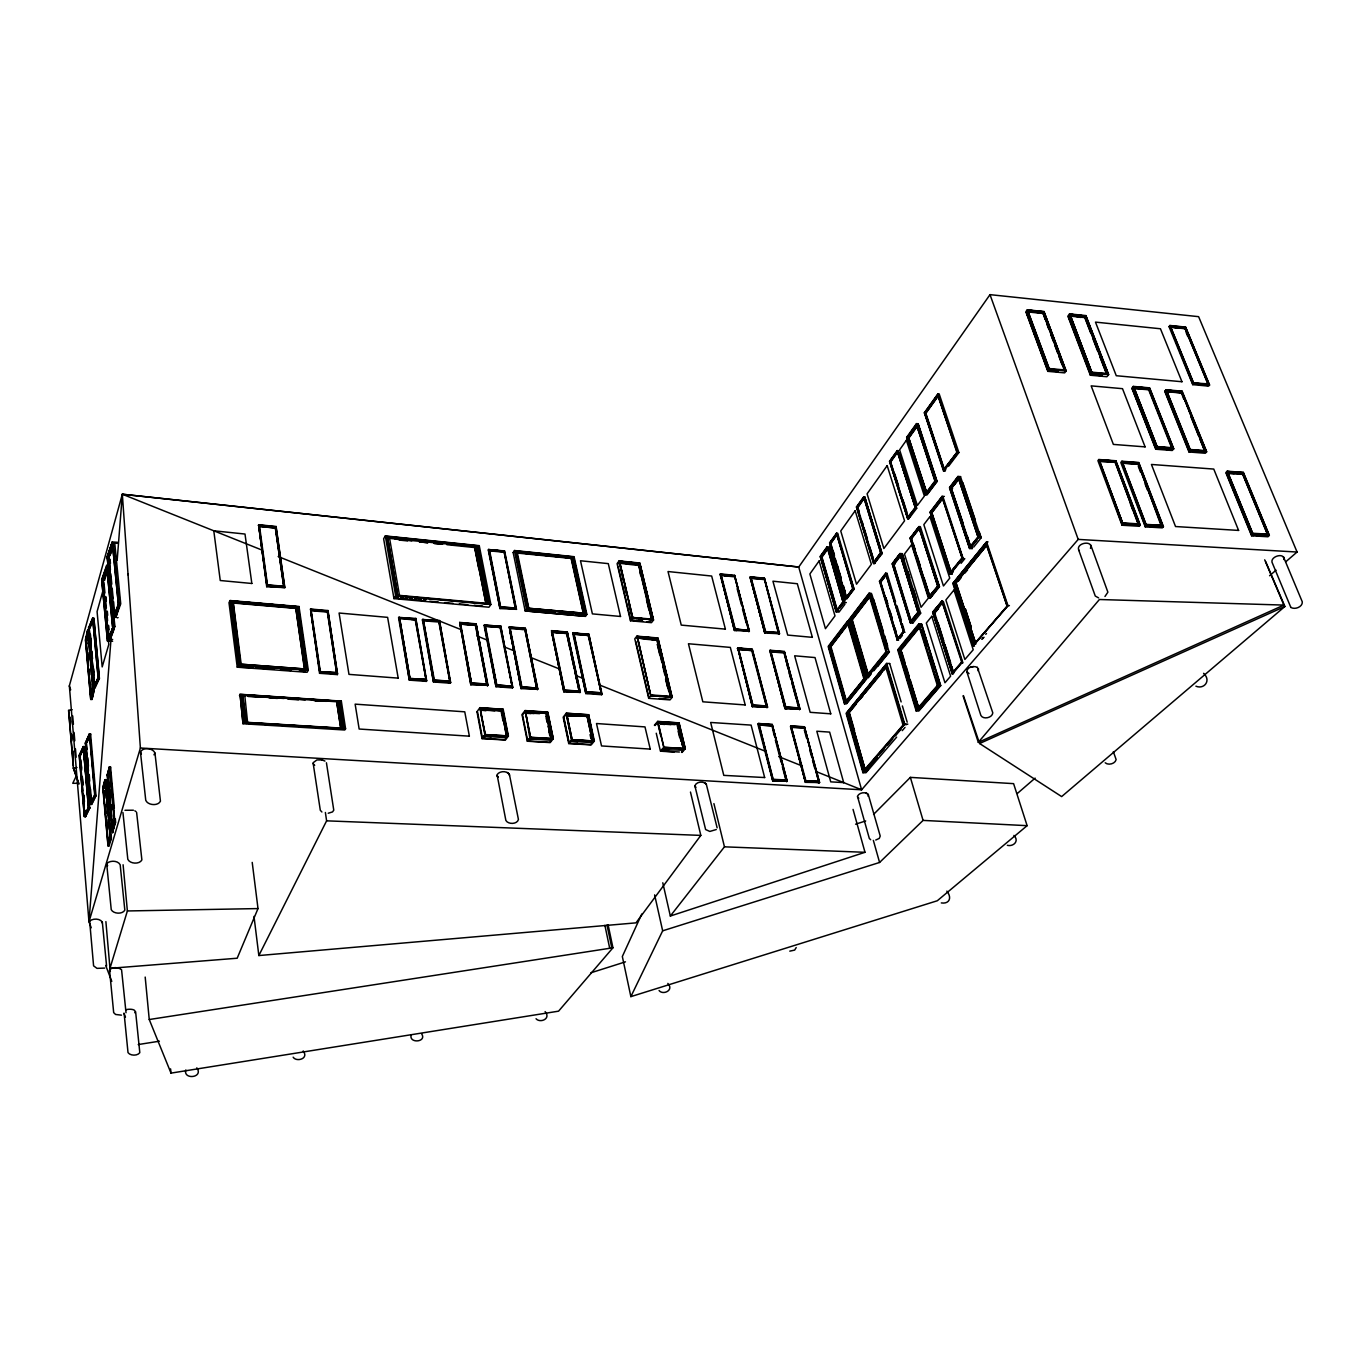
<?xml version="1.0" encoding="UTF-8"?>
<svg xmlns="http://www.w3.org/2000/svg" width="1371" height="1371" viewBox="0 0 1371 1371"><rect width="100%" height="100%" fill="white"/><g stroke="black" fill="none" stroke-linecap="round" stroke-linejoin="round"><path stroke-width="1.5" d="M977.403 667.403L992.793 712.834C992.433 717.804 983.298 719.895 980.882 715.456L966.778 671.55C967.121 666.94 973.838 665.483 977.403 667.403M978.568 668.962L978.14 670.865M1138.547 524.305L1122.763 523.345M245.889 722.346L242.359 694.771L339.134 701.301L343.041 728.532L338.911 701.506M978.14 537.398L958.089 477.365M1207.937 384.017L1185.092 328.732M509.395 775.575L509.464 774.701C507.201 770.536 499.472 770.776 497.073 774.701L505.865 820.406C508.075 824.657 517.364 824.382 518.427 819.447L509.464 774.701M88.464 807.879L83.254 746.989L79.347 755.627L84.368 816.173L88.858 807.211M111.017 639.194L88.978 921.826L91.257 927.79M117.169 560.311L122.327 494.228L798.727 567.028L989.999 294.645L1198.614 316.667L1297.069 552.033L1285.741 561.802M1161.665 525.556L1138.136 464.341L1122.558 463.244M806.062 781.47L791.204 726.15L804.366 727.058L819.378 782.207L805.857 781.401M572.067 739.586L566.549 713.348L588.45 714.839L593.849 740.957L588.45 714.839M961.517 662.913L952.16 673.778L932.811 612.306L941.877 601.166L932.811 612.306M785.686 707.796L770.313 650.574L784.263 651.773L799.79 708.824L785.172 708.121L800.047 709.15L784.332 651.482L770.074 650.248L785.035 708.721L800.047 709.15M765.395 632.117L779.294 633.368L765.189 632.117M889.659 663.547L886.66 663.41L846.113 713.331L862.976 772.73L865.941 772.747L896.651 737.118M735.045 629.563L720.786 574.912M904.363 724.693L886.283 664.284L846.627 713.126L863.319 771.89L904.192 724.334L886.283 664.284M881.793 553.216L864.81 497.69L881.793 553.216L874.115 563.447M847.089 598.407L853.825 588.793L836.807 534.193M887.037 573.986L880.182 581.852L881.09 581.784M890.362 461.856L897.782 451.522L915.742 507.836L907.671 518.152M830.963 543.31L837.081 534.005L853.242 588.742L845.907 598.27L852.951 588.382L846.387 597.105M86.784 640.103L85.859 640.188L91 698.336M1205.555 451.213L1181.716 392.329L1204.783 451.162L1200.088 439.543M92.92 689.921L94.153 689.699L88.481 627.592L89.715 627.695M1267.472 534.382L1242.692 474.28L1227.748 473.252L1234.089 473.715M88.892 630.934L85.945 640.548M108.035 845.273L110.4 837.047L108.001 845.873L109.166 845.838L111.394 838.007L106.115 779.653L104.933 779.671L102.791 787.708L108.001 845.873M88.875 630.146L87.624 630.094L85.43 639.64L90.726 699.45L91.994 699.45L94.136 689.664M85.79 640.086L87.675 630.711M85.859 640.188L87.675 630.951M93.039 689.185L90.726 699.021L85.568 639.949M90.726 699.45L93.211 689.185L92.08 698.456M91.291 699.347L92.165 696.502L91.48 699.347M91.994 699.45L94.256 690.127L88.687 628.038L92.662 618.407M84.471 747.469L88.978 807.639L84.985 815.711L85.876 815.745M564.492 690.915L551.879 631.174L567.2 632.322L551.776 630.986M930.412 598.013L939.495 586.737L920.352 526.67L918.878 526.584L910.07 538.118L928.921 597.962L930.429 597.979M1283.839 559.539C1284.661 552.324 1270.728 556.18 1271.98 562.161L1290.848 607.422M90.572 803.766L94.993 795.163L89.749 735.01M93.931 687.094L98.472 677.497M566.6 633.333L551.553 632.031L564.081 691.275L580.122 692.047L564.355 690.881M85.585 816.653L89.766 808.153L84.488 746.629L83.271 746.561L79.192 755.284L84.351 816.602L85.585 816.653L85.053 810.278M92.697 618.852L98.249 677.874L93.862 687.728L95.113 687.814L99.415 678.405L93.913 618.081L92.68 617.978L88.635 627.918M112.782 832.728L107.229 774.889L109.389 766.783L110.554 766.766L114.359 808.239M109.44 767.589L107.281 775.112M109.817 767.811L107.675 775.815L109.971 767.623L114.513 817.767M109.526 771.479L110.571 767.554L109.663 767.811M128.051 574.86L128.326 573.815M103.271 788.651L104.984 780.476M104.059 788.171L106.133 780.442L103.562 788.565M104.504 785.72L106.115 779.653M104.693 968.097L96.981 968.354L93.588 965.852L89.646 921.089M106.732 864.141L106.938 863.353C110.314 860.251 117.94 860.44 120.168 864.741L124.83 910.138C122.499 914.474 113.433 913.977 111.24 909.676L106.732 864.141L107.658 865.718M140.442 752.028C142.807 746.938 153.072 747.915 154.957 753.056L160.441 801.178C158.042 806.285 147.777 805.36 145.754 800.304L140.442 752.028L141.402 753.93M521.648 687.642L509.498 627.198L525.213 628.552L537.586 688.808L521.528 687.608L509.721 627.575L525.076 628.895M944.071 468.933L957.215 452.087L943.728 470.082L924.894 412.997L937.884 394.865L957.352 452.379L937.884 394.317L924.585 412.894L943.694 470.356M69.355 685.826L122.327 494.228L798.727 567.028L861.622 789.799L140.39 748.018L88.978 921.826L69.355 685.826L70.675 689.853M944.842 471.213L944.293 470.939M102.14 922.923L102.345 922.203C100.014 918.296 92.92 918.244 89.646 921.089M310.943 609.924L327.738 611.226L337.335 674.601L319.563 673.298L310.514 609.032L328.029 610.558L337.335 674.601M103.528 588.69L97.084 611.586L102.191 666.906L108.789 644.507L108.412 640.377M112.491 832.728L114.718 824.862L109.389 766.783M154.957 753.056L153.963 754.821M109.063 845.753L108.258 844.81M110.211 841.263L111.274 837.544L110.348 837.441M496.628 685.723L484.786 624.987L500.689 626.358L512.72 686.905L496.713 685.414M925.185 493.954L934.902 481.032L916.428 424.513L907.071 437.675L925.185 493.954L907.071 437.675L916.428 424.513L935.776 481.067M1192.804 384.086L1170.097 326.709L1193.318 383.469L1197.106 383.811M121.471 1015.157L115.592 1014.471L113.673 1012.621L109.543 970.171C111.874 966.538 118.54 967.155 121.573 969.76L126.029 1012.758M500.552 607.576L488.967 549.531L504.442 551.125L488.265 549.908L499.969 608.57L516.49 609.324L504.562 550.834L488.282 549.942M1132.463 525.196L1122.146 524.562L1132.446 525.127M252.213 862.393L258.005 908.579L237.183 958.226L109.971 968.32L127.383 910.961L123.099 864.758M471.435 683.803L459.936 622.76L476.011 624.148L487.716 685.003L471.333 683.786M1150.989 526.447L1145.333 526.173L1163.448 526.653L1138.753 462.49L1121.872 461.239L1120.793 462.49L1145.231 526.824L1162.317 527.869L1163.448 526.653M1115.823 461.084L1099.165 459.851L1115.823 461.084L1139.952 524.819L1122.815 523.636L1099.045 460.81L1122.146 524.562M475.411 625.193L459.988 623.479M399.441 617.858L415.516 619.229M916.445 423.656L917.765 423.708M387.479 536.901L477.262 546.189L387.479 536.901L397.607 595.477M1243.326 472.704L1227.491 471.538L1243.326 472.704L1269.032 535.033L1253.025 534.056L1227.491 471.538M423.262 619.983L433.699 681.336M125.618 1009.896C128.12 1008.73 137.083 1008.73 134.821 1012.809M758.866 724.436L772.816 780.407L758.626 723.802L772.147 724.728L757.855 724.077L772.678 780.99L787.211 781.196L772.216 724.436L758.403 723.494L772.062 725.053L786.714 780.579M767.589 707.196L752.371 706.75L737.769 647.883L752.251 649.134L767.589 707.196L752.508 706.151L767.349 706.853L752.182 649.426L738.009 648.209L753.005 705.808L767.194 706.716M409.946 678.971L399.527 618.03M779.533 633.693L764.761 633.059L750.365 576.78L764.435 578.219L779.533 633.693L765.378 631.808M1182.025 391.695L1166.31 390.084L1182.025 391.695L1206.36 451.419L1189.994 450.219L1166.498 390.958M117.443 542.299L112.233 541.939L107.127 556.677L113.073 618.492L114.393 618.578M113.656 622.108L107.212 556.849L112.216 542.419L107.486 557.037L113.313 617.498L118.472 605.245M114.136 617.498L108.309 557.106L112.371 542.95M113.382 543.293L108.48 557.466L113.33 544.116M749.389 631.157L734.41 630.506L720.375 573.866L734.633 575.34L749.389 631.157L735.045 629.238M779.156 633.248L764.367 578.493L750.605 577.088L765.412 631.997M109.886 555.255L113.347 545.332M112.628 641.251L107.452 640.994L101.677 579.71L106.664 565.383L107.966 565.469M110.006 555.615L113.399 546.069M106.818 566.12L101.762 579.882L107.469 640.497M102.842 580.139L107.606 566.48L102.037 580.07L108.498 640L113.399 626.65L107.606 566.48M107.795 566.72L103.031 580.499L108.549 638.972L113.21 626.256M471.521 683.444L460.176 623.137M104.402 578.339L107.778 568.691M107.829 569.411L104.522 580.533M1155.839 448.54L1132.412 388.798L1155.839 448.54L1156.576 447.683L1133.217 387.976L1132.48 388.833M734.496 575.786L720.7 574.363M239.805 664.575L231.699 601.441L297.541 607.147L306.367 669.785L297.284 607.49M113.073 618.492L118.386 603.823L112.388 542.676M114.873 614.585L118.283 605.228M114.341 617.276L118.592 605.622M117.135 612.94L119.894 603.411M107.452 640.994L113.399 626.65M109.406 637.172L113.399 626.273M1166.567 448.06L1172.599 448.3L1149.155 389.056L1133.543 387.89L1156.816 447.306L1173.456 448.471L1149.566 388.164L1133.577 386.742L1157.227 447.117M112.165 630.352L113.553 626.581M111.445 634.156L114.204 626.616M117.203 617.858L118.112 617.584M110.091 639.229L114.804 626.41M114.256 628.638L110.074 639.966M111.771 639.691L112.662 639.434M599.281 693.915L586.497 692.235M868.083 796.225L868.323 794.666C865.787 791.375 859.086 792.541 857.458 796.26L869.317 838.435L870.636 839.703M588.536 634.722L573.472 632.922L586.462 692.595L601.355 693.418M552.016 631.363L567.08 632.665M950.634 572.752L931.2 512.514L942.563 497.639L962.665 558.203L942.083 496.816L930.292 512.24L950.172 573.301M1043.879 311.817L1027.599 310.137L1043.879 311.817L1065.884 370.616L1048.952 369.313L1027.547 311.371L1043.451 312.742L1028.284 311.611M320.18 672.116L319.563 673.298M1090.493 374.557L1068.437 316.752L1069.346 315.69L1085.301 357.54M537.826 689.15L521.049 688.636L509.258 626.855L525.316 628.244L537.826 689.15L521.254 688.002L537.312 688.482M1085.763 316.101L1069.843 314.233L1085.763 316.101L1107.991 373.975L1085.729 316.273L1070.083 314.662L1091.899 372.843L1108.368 374.249L1085.849 315.878M515.907 551.382L527.629 608.981L515.907 551.382L572.855 557.243L585.091 613.985L572.855 557.243M327.326 611.912L336.598 672.835L320.334 671.636L311.251 610.78L327.361 612.049L328.029 610.558M904.192 559.642L902.324 553.661L899.907 553.541L892.161 563.687L910.413 622.982L912.863 623.017M516.49 609.324L500.449 607.576M475.943 624.319L460.039 622.948M439.32 621.046L423.073 619.452L434.059 680.959L449.894 682.518M415.67 618.921L399.252 617.327L409.895 679.108L426.621 680.342L415.739 618.749M92.885 618.904L88.961 628.175L94.856 686.768M89.081 628.535L93.896 618.921L99.278 677.977L94.633 687.659M89.372 628.466L92.851 619.812M91.48 624.439L89.869 628.141L88.687 628.038M267.259 585.691L258.879 525.059L275.965 526.824L284.62 587.268L267.242 585.691L266.728 586.754L284.86 587.611L276.119 526.515L258.639 524.716L266.728 586.754M94.222 685.911L98.129 677.394M96.159 683.272L94.513 686.854L89.252 628.089M327.806 611.055L310.754 609.392L320.129 672.253L337.523 673.538L327.892 610.883M641.782 914.011L622.331 956.512L630.866 996.631L937.284 900.764L1027.119 825.668L1013.597 783.646L910.361 777.374L873.584 814.391M275.417 527.904L276.119 526.515M972.416 548.657L969.554 548.52L949.452 487.596L957.952 476.44L960.797 476.628M85.499 742.756L90.503 804.4L91.737 804.451L96.004 795.814L90.589 733.948L89.355 733.879L85.345 743.082M79.569 755.781L83.288 747.435M84.676 815.505L79.655 755.884L83.511 747.675L88.772 807.519L84.351 816.602M79.775 756.278L83.665 747.692M83.802 748.24L80.066 756.209M90.589 733.948L85.79 743.733L89.92 734.805L95.199 795.283L90.503 804.4M86.853 742.054L89.732 735.713M87.367 741.608L90.555 734.787L89.595 734.993M1090.442 548.366C1093.63 539.985 1076.132 542.625 1078.669 549.942L1095.275 596.042L1098.599 597.893M275.485 586.891L267.002 586.137L258.639 524.716M76.159 776.26L72.749 783.304L78.678 783.287L73.314 768.068L76.999 767.537M630.866 996.631L662.656 930.823L654.618 894.886M847.621 620.96L849.677 620.977L866.592 678.919L846.473 703.854L844.45 703.82L828.153 646.461L847.638 620.926L864.535 678.885L844.45 703.82M84.711 814.785L88.498 807.108M90.863 802.583L94.719 794.752M85.122 816.533L89.612 807.656L88.43 807.639M91.086 804.314L92.285 801.864M85.293 816.533L89.629 807.708M91.463 804.331L95.833 795.317L94.65 795.283M770.468 651.054L784.178 652.099L787.999 668.825M320.334 671.636L336.632 672.493M690.47 792.044L700.821 835.402L635.99 922.854L258.845 955.553L326.606 820.835L325.39 812.489M425.661 679.433L410.049 678.508L425.73 679.313M434.179 680.342L449.705 681.181L438.891 622.04L423.553 620.806L434.35 680.05M489.636 550.748L500.638 607.027L515.29 608.158M460.553 624.131L475.463 625.399L460.622 624.028L471.538 683.204L486.739 684.112M496.816 684.934L511.777 686.237L496.816 684.917L485.488 626.221L500.226 627.49L485.403 626.341M521.82 686.837L536.627 688.139L521.888 686.751L510.183 628.432M267.002 586.137L258.708 526.138L275.811 527.15L258.262 525.487M579.162 691.395L566.771 633.436L552.444 632.237L564.544 690.316L579.128 691.19M601.406 693.657L588.21 635.459L574.158 634.156L586.497 691.995L600.944 692.852M230.105 600.532L228.991 602.657L237.234 667.18L307.087 672.287L308.304 670.248L298.998 606.513L230.105 600.532L238.365 665.106L237.286 667.163M231.939 602.075L296.924 607.696L231.939 602.075L239.856 665.072M751.822 650.505L738.661 649.408L752.953 705.242L766.338 706.031M785.703 707.042L798.813 708.19M759.277 724.933L773.244 779.533L786.474 780.51M919.958 625.09L899.719 649.974L917.816 709.715L916.479 709.698L937.353 685.449L940.746 685.603L921.552 623.839L918.896 623.754L897.697 649.837L916.188 710.983L918.844 711.035L940.746 685.603M241.193 664.318L233.31 602.674L295.81 608.073L304.653 668.928L241.245 664.232L304.602 668.997M867.466 676.434L866.112 676.4L885.992 651.739L868.837 594.346L870.225 594.5L886.78 649.717L874.184 607.01M243.353 667.043L241.656 667.249L253.275 667.677M1193.387 382.937L1208.057 383.863M245.203 667.18L246.711 667.3M245.375 666.872L246.883 666.974M248.734 667.111L250.242 667.231M252.093 667.369L253.772 667.163L245.032 666.991M918.861 623.788L938.055 685.551L916.188 710.983M240.062 694.274L243.01 723.751L344.772 730.006L345.578 728.755L341.328 701.112L240.062 694.274L243.01 723.751M242.77 695.32L246.386 722.551M244.775 695.525L247.637 722.774M295.776 608.158L304.448 669.288M297.815 608.604L298.998 606.513M1170.371 326.709L1185.504 327.72L1208.742 384.514L1185.504 327.72M1115.737 461.461L1099.336 460.467L1115.737 461.461L1139.404 524.63L1115.583 461.667M244.689 723.1L342.819 728.909L244.689 723.1L246.814 723.425M848.872 622.503L830.312 646.598L846.593 703.272L866.266 678.885L848.889 619.658L869.111 593.163L871.151 593.249M248.22 722.414L340.676 728.07L336.666 701.678L340.848 728.532M1146.002 524.887L1161.854 525.35L1146.362 524.39M259.496 724.008L261.707 724.145M264.414 724.316L266.625 724.454M269.196 724.813L271.509 724.745M385.302 535.924L383.623 538.769L393.974 598.63L489.001 607.216L490.869 604.508L479.25 545.658L385.302 535.924L395.636 595.837L393.974 598.63M274.2 724.916L276.411 725.053M387.565 538.049L397.847 595.888M422.388 619.846L439.525 620.549L450.374 683.204L433.459 681.97L422.371 619.812L439.251 621.217L423.125 620.189M1048.832 369.159L1065.507 370.341L1043.948 311.525L1027.29 309.812L1025.834 311.765L1047.821 371.352L1049.329 369.416L1027.29 309.812M320.266 671.893L337.249 673.178M1189.857 449.996L1204.869 450.836M336.838 673.898L327.532 611.586L310.823 610.146M475.874 624.49L460.125 623.274M485.9 603.257L474.812 547.183L485.9 603.257L399.561 595.391M1156.678 447.117L1171.897 447.94M338.294 701.746L342.493 728.481M340.539 702.363L341.328 701.112M1252.443 533.765L1267.729 534.142L1252.82 533.285M398.567 617.687L415.876 618.424L426.415 681.387L409.312 680.136L398.584 617.721M648.98 697.753L635.853 641.559M657.823 638.286L671.893 696.965L657.669 638.526L637.172 636.487L657.823 638.286L671.499 696.708M653.247 619.675L639.726 563.31L619.418 561.219L632.682 617.807L653.247 619.675L639.726 563.31M415.876 618.424L415.156 619.795L411.129 619.452M1166.584 390.478L1182.008 391.849M478.668 568.348L474.589 547.543L446.895 544.681M438.806 621.92L439.525 620.549M489.173 550.319L504.1 551.845L515.736 608.947M409.998 678.748L426.261 680.067M409.312 680.136L399.012 616.967M480.364 708.156L502.609 709.664L507.716 735.884L484.529 735.696L490.544 736.073M650.265 693.503L637.412 636.932L650.762 695.577L671.893 696.965M504.168 551.759L515.307 608.364M459.696 622.417L470.836 684.815L487.973 685.346L476.131 623.839L459.696 622.417L470.836 684.815M426.124 680.273L415.259 619.898L399.732 618.681L410.049 678.508M513.131 552.547L514.485 550.525L574.072 556.695L586.908 614.414L585.451 616.35L525.162 610.918L513.182 552.599M515.873 552.239L572.255 557.774L584.526 614.139L572.255 557.774M433.459 681.97L422.834 619.109M476.131 623.839L487.476 686.031M863.319 771.89L846.987 713.023L886.232 664.729M484.1 625.365L500.792 626.05L512.48 687.934L496.011 686.734L484.083 625.33L500.552 626.701L512.48 687.934M499.969 608.57L488.727 549.205M525.47 711.035L529.857 738.318L533.799 738.558M500.792 626.05L500.072 627.387L512.206 686.854M500.329 627.095L484.837 625.707M514.485 550.525L526.567 608.947L525.162 610.918L585.451 616.35M526.121 610.746L527.15 609.358L535.667 610.129M528.795 608.296L583.566 613.197L528.795 608.296L517.295 552.53L571.347 558.1L583.515 613.265M748.189 630.232L734.993 629.032L748.892 630.523L734.445 575.923L719.826 574.535M527.441 610.866L526.344 610.455M529.035 611.02L530.337 611.14M530.766 610.541C524.887 609.649 544.493 611.415 538.152 611.209M531.931 611.277L533.233 611.397M532.359 610.678L533.662 610.798M535.256 610.952L536.558 611.055M525.316 628.244L537.329 689.819M509.532 627.918L524.922 629.203L536.627 688.139M843.473 586.737L846.97 598.716L845.924 598.681L829.592 542.865L836.55 533.13L837.595 533.182L854.15 589.187L846.781 598.596M844.93 604.251L839.052 612.066L836.241 611.963L820.184 556.42L827.039 546.858L829.832 547.029M845.907 598.27L829.746 543.053L836.601 533.73M827.621 548.589L821.4 557.26L836.738 610.266L843.114 601.766L836.224 611.569L820.355 556.626L827.039 547.269M856.429 506.996L857.492 507.047L874.629 563.584L873.55 563.55L856.429 506.996L863.713 496.816L864.775 496.868L882.136 553.61L874.441 563.464M821.058 556.866L827.587 547.749L820.612 556.815L836.327 611.158M830.518 543.687L837.612 533.97M856.721 507.27L863.73 497.227L880.885 553.37L873.55 563.121L881.21 553.164L864.793 497.742M908.75 518.838L907.653 518.786L889.522 461.359L897.217 450.596L898.313 450.665M937.096 481.478L926.95 494.948L925.185 494.845L906.625 437.349L916.462 423.622L935.33 481.375L937.096 481.478L918.21 423.742M944.876 470.973L943.591 471.144L924.345 412.791L937.935 393.803L939.169 393.905L958.877 452.567L948.663 466.123M827.707 547.937L821.246 556.952L828.05 547.954L843.851 602.109L828.05 547.954M486.996 685.346L475.651 624.833M880.508 552.719L873.567 562.693L856.806 507.373L863.781 497.656M907.636 518.358L889.693 461.547L897.234 451.025L915.4 508.024M889.693 461.547L897.285 451.453M821.897 557.277L828.101 548.606M857.389 507.801L864.158 498.598M890.533 462.164L897.525 452.413M926.282 494.074L907.945 437.743L917.336 424.65M925.682 413.254L938.021 396.03L956.787 452.019M918.21 424.205L908.305 438.017L918.124 424.667L936.307 481.101L925.528 494.691M545.23 611.843L543.927 611.723L555.186 613.026M480.707 713.057L485.351 734.496M778.42 632.477L765.326 631.603L778.334 632.768L764.264 578.802M476.971 711.738L479.901 707.676L503.174 709.27L508.401 736.073L505.385 740.049L482.026 738.626L476.971 711.772M496.696 685.363L484.957 628.089M479.576 709.544L501.889 710.521L506.585 737.067M496.011 686.734L484.546 624.645M480.536 709.15L501.632 710.589L506.619 736.158L500.244 735.764M551.536 630.643L563.875 691.892L580.361 692.389L567.303 632.014L551.536 630.643L563.875 691.892M752.079 649.751L767.006 707.813M501.118 711.292L503.02 721.129M502.42 710.281L503.174 709.27M482.026 738.609L484.991 734.616L508.401 736.073M477.588 712.046L482.455 738.386L484.032 736.33M484.871 735.542L489.156 735.747M484.546 736.364L483.586 736.947M483.809 738.215L484.323 738.249M485.163 736.398L485.66 736.433M521.049 688.636L509.258 626.855M484.923 738.284L485.437 738.318M486.277 736.467L486.774 736.501M487.39 736.535L487.887 736.57M488.504 736.604L489.001 736.638M619.126 560.893L617.087 563.618L630.454 620.772L651.448 622.674L653.556 620.018L639.88 563.035L619.126 560.893L632.528 618.098L630.454 620.772M567.303 632.014L579.367 692.389M489.618 736.673L490.133 736.707M617.738 564.304L618.749 562.933M623.514 581.235L619.435 562.367L639.023 564.389L652.013 620.103M490.732 736.758L491.246 736.775M584.663 614.568L584.029 615.63L575.786 614.894M639.16 564.149L619.366 562.11L639.16 564.149L652.493 619.812L632.716 617.481L619.932 562.915L639.023 564.389M572.735 633.299L588.845 633.95L601.646 694.72L585.845 693.572L572.718 633.265L588.622 634.584L601.561 693.469M1026.468 312.468L1047.941 370.753L1026.468 312.468L1027.205 311.474M536.832 689.15L524.853 629.238M836.241 611.963L844.022 601.869M845.924 598.681L853.088 589.153L836.55 533.13M880.696 552.736L874.03 561.939M836.858 610.935L843.851 602.109M907.859 516.97L915.4 507.476L907.671 517.912L889.916 461.736M530.269 737.735L553.044 738.506L547.612 712.235L546.772 713.143L552.119 739.089L530.269 737.735L538.118 738.301M839.84 608.176L844.313 602.229L828.427 547.783L829.866 547.783L838.127 576.06M873.55 563.55L881.056 553.558L863.713 496.816M943.642 470.613L957.232 452.207M907.653 518.786L915.588 508.23L897.217 450.596M943.591 471.144L958.312 452.327M944.962 470.064L945.836 469.705L944.293 470.064L925.476 413.048M838.863 611.277L837.595 611.158M908.562 518.701L908.973 517.672M909.881 517.33L916.702 508.281L898.948 452.653M926.95 494.485L936.89 481.307L918.142 424.41M525.024 710.555L522.008 714.565L527.321 741.214L550.217 742.602L553.318 738.661L547.834 712.115L525.024 710.555L530.611 737.598L525.299 710.726L547.389 712.44L553.044 738.506M524.116 712.869L522.522 714.891L527.732 740.957L549.651 742.311L551.193 740.271L529.343 738.918L527.818 740.906M524.665 712.406L546.772 713.143M504.819 739.757L506.31 737.684L484.014 736.313M525.624 712.012L546.309 713.417L551.416 738.9L546.189 713.571M952.314 574.141L950.052 574.038L930.069 512.086L942.1 496.302L944.362 496.439M910.43 538.409L918.878 527.03L910.275 538.306L928.921 597.516L938.004 586.171L919.221 527.766M930.292 512.24L950.531 572.992L930.995 512.446L942.134 497.33M847.381 622.074L828.718 646.512L844.673 702.672L845.736 702.603L829.798 646.546L848.409 622.211L847.381 622.177L863.901 678.799L844.673 702.672L828.787 646.512L829.798 646.546M849.472 619.692L868.837 594.346L849.472 619.692L866.061 676.503M919.41 527.766L911.201 538.94L919.615 528.349M892.521 563.995L899.924 553.97L892.35 563.892L910.413 622.554L918.793 612.529L900.507 554.672L893.189 564.235L910.944 621.886L893.498 564.252L900.798 554.689M942.837 497.656L931.577 512.788M978.517 536.746L969.623 547.612L950.411 488.059L958.535 477.434M898.605 640.171L897.302 640.137L879.462 581.253L885.666 573.147L886.968 573.198L895.537 601.903M950.617 488.162L970.531 547.389L950.617 488.162L958.997 477.674L978.825 537.106L969.537 548.074L949.64 487.802L957.969 476.902L950.411 488.059M918.878 612.271L910.481 622.108L893.018 564.149L900.027 554.415M950.943 488.487L958.672 478.393L978.123 536.729L970.154 546.635M846.078 702.329L830.209 646.564L848.615 622.485M885.974 574.003L879.839 581.715L886.197 574.209M866.883 674.412L850.911 619.743L870.225 594.5M893.498 564.578L900.439 555.375M954.216 485.06L956.804 481.667M871.031 594.534L851.408 619.761L867.397 676.143M880.456 582.229L886.077 574.86M868.117 675.166L851.888 619.812L870.465 595.494M869.42 597.413L852.265 619.812L867.963 673.127M527.321 741.197L530.371 737.238L553.318 738.661M529.874 738.969L528.915 739.535M1069.534 313.908L1067.872 316.118L1090.356 375.226L1106.928 376.734L1108.676 374.591L1085.918 315.587L1069.534 313.908L1092.104 373.083L1090.356 375.226M1108.676 374.591L1091.642 373.049L1069.706 315.536L1085.369 316.855L1107.271 374.472L1085.369 316.855M1070.185 316.118L1085.061 317.626M1070.425 315.81L1085.335 317.267M530.474 739.003L530.971 739.038M531.571 739.072L532.068 739.106M532.668 739.14L533.165 739.175M533.765 739.209L534.244 739.243M534.844 739.277L535.341 739.312M535.941 739.346L536.438 739.38M632.716 617.481L651.859 619.109L638.749 564.732L619.178 562.71M631.842 618.801L630.746 620.223L618.15 566.343M632.751 620.206L642.81 621.234L632.751 620.412M1149.241 388.85L1133.646 387.462L1149.241 388.85L1173.079 448.163M1138.427 463.432L1122.335 462.233L1138.427 463.432L1162.745 525.967M571.296 740.7L572.187 739.517M1049.243 368.542L1064.547 369.947M662.793 882.787L670.333 916.034L724.454 846.832L713.914 803.612M566.274 713.194L563.173 717.187L568.725 743.562L591.192 744.933L594.38 741.043L588.656 714.719L566.274 713.194L571.707 740.117L593.694 740.871M570.764 741.3L592.221 742.619L590.627 744.573L569.119 743.322L563.687 717.479L565.332 715.473M565.88 715.011L586.994 716.45M566.84 714.634L587.028 716.159L592.461 741.265L587.148 716.005M585.845 693.572L573.232 632.597M586.342 693.212L588.108 693.435M551.485 739.655L546.549 713.366L526.618 712.543M657.6 722.483L678.936 722.997L685.072 748.549L678.714 723.185L657.6 722.483L660.788 736.124M636.881 636.161L634.773 638.817L648.689 698.336L670.025 699.895L672.201 697.308L657.977 637.978L636.881 636.161L650.831 695.731L648.689 698.336M636.915 637.978L657.086 639.366L670.625 697.342M1065.044 370.513L1043.262 312.982M1043.948 311.525L1066.192 370.958L1064.667 372.878L1047.804 371.335M653.556 620.018L632.768 617.601M587.868 715.713L588.656 714.719M568.725 743.545L571.861 739.637L594.38 741.043M570.816 741.317L569.188 743.253L563.772 717.461M572.17 739.843L566.549 713.348M571.296 741.351L570.336 741.917M571.896 741.385L572.375 741.42M572.975 741.454L573.455 741.488M574.038 741.522L574.535 741.557M575.117 741.591L575.597 741.625M656.829 639.846L637.772 638.098L656.829 639.846L670.47 696.348L651.088 694.926M929.247 596.059L937.935 585.914M928.921 597.962L937.987 586.685L939.495 586.737M929.675 597.842L930.549 597.636M973.581 543.499L976.272 540.174M576.197 741.66L576.677 741.677M577.26 741.728L577.739 741.745M864.844 678.748L846.541 701.369L830.946 646.632L848.666 623.479M868.529 677.72L865.804 677.617L886.609 651.791L889.419 651.876L877.663 666.409M930.326 597.328L939.101 586.342L919.615 527.561L939.101 586.342L930.789 597.345M931.663 512.48L950.96 571.93L962.648 557.997L950.052 574.038M969.554 548.52L978.346 537.603L981.208 537.74L979.237 531.828M865.032 678.799L844.947 703.512L845.684 702.997M865.821 677.668L887.037 651.705M886.369 574.021L903.986 631.723C883.575 656.555 916.411 614.928 897.834 638.56L880.73 582.161L886.266 574.877M930.121 597.859L931.217 596.813M950.069 573.541L962.373 558.186M952.674 488.179L951.251 488.11L970.925 547.629L976.923 540.191M865.512 678.834L846.353 702.603L865.872 678.851M868.46 675.183L887.483 651.722L867.826 675.595M910.413 622.982L918.793 612.529M912.863 620.532L919.204 612.648L920.489 612.734L902.358 554.501L901.124 554.501L919.204 612.648M952.537 571.381L963.093 558.305L943.162 497.433M868.289 676.451L887.928 651.773M897.302 640.137L903.695 632.202L905.014 632.237M972.347 547.732L970.925 547.629M951.508 573.918L953.273 571.724M868.666 677.137L871.219 673.966M873.773 670.813L889.076 651.842L871.699 593.883M899.89 638.595L902.444 635.39M973.667 547.098L981.208 537.723M912.846 623.051L920.849 613.128L918.416 613.06L899.907 553.541M961.037 563.344L964.773 558.717L962.493 558.614L942.1 496.302M1092.019 372.192L1107.048 373.563M916.428 709.801L898.331 649.923L918.621 624.953L937.353 685.449M847.775 712.886L864.278 770.948L847.261 712.903L886.026 665.209L904.14 724.591M988.028 541.905L986.554 541.836L952.811 583.343L973.05 646.084L974.507 646.118M848.135 712.8L886.797 665.723L848.135 712.8L864.93 770.553M953.291 583.241L986.28 542.642L1007.411 605.674L973.307 645.313L953.291 583.241L986.28 542.642M848.649 712.903L886.043 666.957M855.932 704.368L849.352 712.457L854.544 730.674M859.891 699.518L862.839 696.228M865.152 693.058L881.416 673.401M883.558 670.419L886.729 666.889M917.627 707.385L900.233 650.008L919.718 626.187L938.072 685.363M953.976 583.138L987.12 543.601M920.044 626.427L900.233 650.008M975.792 644.13L955.347 583.121L987.206 543.996M955.913 582.932L986.777 545.315L955.913 582.932L975.501 642.828L956.135 582.932M952.948 674.258L932.606 612.083L942.665 600.738M958.192 581.321L960.917 578.065M964.841 573.147L967.583 569.89M942.494 601.698L933.634 612.546L952.262 673.298L933.137 612.511L941.997 601.629L961.894 662.69L952.16 674.241M933.857 612.648L953.273 673.075L933.857 612.648L943.008 601.938M942.614 602.674L934.199 612.991M593.18 741.454L588.108 715.114M938.244 608.587L934.594 613.008L938.587 608.484M734.633 575.34L748.84 631.791M764.915 632.442L750.314 578.082L764.041 579.179M1169.017 326.624L1169.926 325.475L1185.624 327.086L1209.582 385.011L1208.605 386.125L1192.736 384.651L1169 326.589L1185.298 328.097M1170.988 327.103L1185.264 328.526M1133.269 386.399L1131.829 388.113L1155.719 449.225L1172.256 450.493L1173.765 448.814L1149.618 387.856L1133.269 386.399L1157.21 447.529L1155.719 449.225M764.435 578.219L778.968 634.327M1184.698 328.2L1185.624 327.086M638.286 565.452L619.675 563.258M734.41 630.506L720.375 573.866M654.378 725.259L657.652 721.42L679.142 722.877L685.329 748.703L681.987 752.49M735.233 630.18L736.364 630.591M963.128 696.022L978.311 742.345L1099.405 599.504L1283.924 605.091L1264.696 559.831M654.961 725.567L656.606 723.648M657.189 723.185L677.857 724.077L683.444 749.646M664.027 747.246L684.66 748.515M1098.839 459.508L1097.897 460.605L1122.044 525.23L1139.284 526.275L1140.278 525.196L1115.891 460.759L1098.839 459.508L1123.02 524.133L1122.044 525.23M1099.319 460.827L1115.514 461.873L1139.095 524.63M748.36 631.174L734.856 629.546M608.107 924.842L612.94 947.789L558.563 1011.164L170.998 1073.116L149.25 1019.527L145.189 977.077M1099.97 461.273L1115.463 462.37M865.032 769.165L848.872 712.44L865.032 769.165L903.043 725.053L885.803 667.18M1164.716 391.249L1166.018 389.741L1182.145 391.181L1206.669 451.779L1205.315 453.253L1189 451.984L1164.733 391.283M862.976 772.73L904.757 724.111L907.825 724.145M934.062 690.024L918.056 708.653L900.747 650.077M867.929 767.76L865.17 770.965L866.969 771.136L865.667 772.13L866.523 771.136M870.671 764.555L876.172 758.163M878.931 754.975L884.432 748.583M887.174 745.378L892.675 738.986M895.434 735.781L900.936 729.389M923.386 703.254L934.679 689.973M939.221 685.449L917.816 709.493L918.673 708.961M973.05 646.084L1007.908 605.571L1009.416 605.622M865.632 771.136L864.758 772.13L866.078 771.136M931.132 695.183L918.621 709.732L931.577 695.217M933.925 691.944L939.495 685.483M973.787 644.524L1007.976 605.828L1007.102 605.793M934.354 691.978L939.94 685.5M939.495 683.495L921.415 624.456L940.403 685.551L918.947 710.127M902.221 730.64L905.031 727.401M738.266 648.86L752.508 706.151M952.879 672.304L961.448 662.21M985.749 634.31L986.486 633.453M677.068 724.813L680.993 741.231M677.857 724.077L667.3 723.871M678.302 723.837L679.142 722.877M1115.514 461.873L1099.833 461.427M1297.069 552.033L1078.206 539.403L861.622 789.799L815.899 771.462M657.652 721.42L663.838 747.709L669.836 747.915M663.084 749.029L662.107 749.577L683.118 750.228L681.438 752.131M663.65 749.063L664.112 749.097M764.761 633.059L750.365 576.78M1091.899 372.843L1070.083 314.662M1180.825 392.689L1182.145 391.181M1122.009 462.61L1145.333 526.173M1122.438 462.455L1138.358 463.621L1161.648 527.098M664.678 749.132L665.141 749.149M665.706 749.183L666.169 749.217M666.734 749.252L667.197 749.286M667.763 749.32L668.225 749.337M1123.003 462.987L1138.324 464.118M1193.593 383.04L1209.273 384.685L1185.589 327.378L1170.234 325.801L1193.73 383.263M1192.736 384.668L1193.695 383.572L1209.582 385.011M668.791 749.371L669.254 749.406M1198.031 384.48L1208.005 385.474M113.296 617.773L119.157 603.754L113.193 543.053M677.651 724.128L683.426 748.909L677.514 724.282M783.766 652.116L799.464 709.767L784.332 651.482M1172.085 447.734L1157.073 446.569L1134.297 388.182L1149.121 389.501M1171.639 449.825L1161.306 448.9L1171.639 449.825L1172.359 448.917M1123.072 522.882L1138.684 523.893M752.371 706.75L737.769 647.883M1122.815 523.636L1099.456 460.262M1189 452.002L1190.354 450.511L1206.669 451.779M1193.25 451.659L1205.349 451.762M973.307 645.313L953.719 583.189M1205.04 450.648L1190.234 449.499L1167.012 391.523L1181.699 392.774M1138.65 525.573L1115.291 462.01M1146.413 524.956L1163.122 526.293L1146.396 525.264L1122.181 461.599L1138.701 462.815L1162.934 526.156M1145.231 526.824L1146.345 525.607L1121.872 461.239M1147.287 526.224L1146.944 526.584M785.583 707.539L799.413 708.584M785.035 708.721L770.074 650.248M772.216 724.436L786.646 781.778M786.971 708.79L785.377 708.567M1162.351 526.001L1138.221 463.775M799.276 708.447L797.305 703.032M1227.182 471.196L1225.845 472.618L1251.603 535.787L1267.969 536.764L1269.357 535.375L1243.36 472.395L1227.182 471.196L1252.974 534.382L1269.357 535.375M1227.182 472.635L1226.445 473.303L1251.672 535.136L1252.391 534.364L1227.182 472.635L1242.949 473.543L1268.209 534.776L1267.301 536.01L1255.887 535.427M1228.262 472.944L1242.931 474.023M790.964 725.842L805.445 782.327L819.618 782.515L804.434 726.767L790.964 725.842L805.445 782.327L790.433 726.441L804.28 727.367L818.847 782.138M805.582 781.693L790.913 727.076L804.143 727.641M1242.023 473.8L1243.36 472.395M804.434 726.767L819.053 783.081M938.192 396.048L925.836 413.254L944.242 468.951M772.678 780.99L787.211 781.196M774.564 781.042L773.004 780.853M1157.261 446.946L1173.233 448.368M1252.597 534.022L1269.032 535.033M1251.603 535.787L1252.974 534.382M88.104 631.894L86.253 640.48M1193.61 383.143L1208.931 384.377M1190.182 450.116L1205.983 451.128L1181.785 392.123M662.656 930.823L879.582 862.462L923.077 820.406L1027.119 825.668M496.011 735.49L485.283 734.976L480.176 707.847L502.934 709.39M240.645 664.969L233.139 603.017L295.622 608.416M1252.803 533.936L1268.655 534.707L1243.017 473.338M890.687 462.181L907.996 516.987M1017.333 793.483L1035.122 778.128M1269.58 575.751L1276.041 570.182M1265.604 561.493L1284.901 606.479L1061.651 796.585L979.58 743.51L963.419 695.611M1043.142 313.496L1045.182 319.529M716.296 829.524L709.818 831.443L705.619 829.541L694.874 785.789C696.279 781.556 703.512 780.904 706.288 784.126L717.136 827.827M1104.957 596.488L1107.888 592.186L1090.768 545.075M487.356 684.729L471.453 683.529M512.36 686.648L496.628 685.449M846.267 701.369L864.347 678.748M107.881 775.815L108.977 786.388M1148.709 389.895L1171.811 448.3M943.111 498.324L931.869 512.788L950.994 571.93M573.489 556.934L586.188 614.037L573.489 556.934L515.222 550.919L527.167 608.673L586.188 614.037M230.911 600.944L298.295 606.787L307.498 669.836L239.102 664.798L230.911 600.944L298.295 606.787M911.458 538.957L929.641 596.231M112.645 626.718L106.647 565.863M901.158 555.255L894.046 564.526M978.311 742.345L1283.924 605.091M979.58 743.51L1284.901 606.479M959.409 478.273L951.303 488.504L962.922 522.677M478.308 545.864L489.773 604.097L478.308 545.864L386.416 536.352L396.647 595.614L489.773 604.097M935.399 480.775L917.525 425.644M670.333 916.034L864.998 852.299L853.053 809.404M855.573 824.194L865.684 820.955M590.901 972.793L625.467 961.842M124.967 810.278L133.398 810.21M1133.748 388.576L1148.881 389.775M970.411 667.249L973.479 666.58M875.761 840.012L879.274 838.401L880.216 836.036L868.323 794.666M108.035 845.05L103.116 788.188L105.173 780.51L110.485 837.441M527.167 608.673L515.222 550.919M239.102 664.798L307.498 669.836M845.941 597.859L829.952 543.242L836.601 533.953L852.779 588.742L853.825 588.793M1115.189 462.575L1139.284 526.275M897.285 639.314L880.062 581.75M138.231 1044.548L159.379 1041.206M149.25 1019.527L612.94 947.789M339.717 701.267L344.464 728.549L244.775 722.38L241.21 694.497L339.717 701.267L344.464 728.549M328.217 813.243L332.519 811.923L333.77 810.175L326.435 762.773M72.183 709.698L68.55 710.212L73.417 768.086L78.97 784.109M1170.851 327.275L1185.11 328.714M903.592 631.705L885.769 573.969M880.73 553.164L881.759 553.181M98.061 677.874L99.278 677.977M789.782 951.148L794.666 950.086L796.208 947.567M73.417 768.086L76.245 773.878M396.647 595.614L386.416 536.352M961.414 662.69L962.322 662.587M127.383 910.961L258.005 908.579M111.394 838.024L110.211 838.058L104.933 779.671M109.269 843.748L108.429 837.51M843.045 602.195L827.587 547.749M103.185 788.291L108.566 844.999L110.674 837.544L105.533 780.51M94.256 690.144L92.988 690.144L87.624 630.094M244.775 722.38L241.742 694.651M905.049 724.591L906.591 724.608M88.087 631.191L93.108 689.664M846.627 701.815L845.89 702.346L846.815 702.363M919.701 707.762L919.238 708.31M830.672 646.564L848.186 623.257M863.867 678.799L864.895 678.816M864.535 678.885L866.592 678.919M953.273 672.304L951.834 666.529M962.545 663.153L941.877 600.704M897.697 649.837L899.667 649.905L898.331 649.923M901.21 650.094L920.369 626.427M830.209 646.564L846.593 703.272M851.888 619.812L852.368 619.829M984.087 637.275L982.459 638.098L983.35 638.132M981.567 639.143L982.459 639.177M848.889 619.658L850.911 619.743M847.432 597.945L846.421 597.842L830.449 543.293M844.313 602.229L845.736 602.28M846.096 602.709L843.285 602.606L827.039 546.858M853.088 589.153L854.15 589.187M930.978 597.105L929.641 597.036L911.218 538.563M326.606 820.835L700.821 835.402M724.454 846.832L864.998 852.299M879.462 581.253L880.765 581.304M938.004 586.171L928.955 597.053L910.772 538.529L918.93 527.492L937.798 586.48M86.013 814.34L85.568 816.362M875.109 562.778L874.064 562.676L856.806 507.373M893.189 564.235L894.937 564.218M950.669 571.913L961.962 557.911L942.511 498.478M90.829 803.286L92.131 803.337M89.766 808.187L88.532 808.136L83.271 746.561M881.056 553.558L882.136 553.61M96.004 795.831L94.753 795.78L89.355 733.879M829.592 542.865L830.637 542.916L834.151 554.878M910.07 538.118L911.561 538.186M911.972 538.597L910.533 538.512M970.514 546.652L967.566 536.764M908.716 518.701L910.652 515.462M111.291 636.658L111.171 636.967M111.051 637.326L110.931 637.618M110.794 637.995L110.691 638.286M110.554 638.646L110.451 638.955M110.314 639.314L110.211 639.606M857.852 507.441L864.793 496.902M907.876 517.69L909.264 517.981M113.896 627.061L112.576 626.993L106.664 565.383M79.192 755.284L80.409 755.335M915.365 507.733L916.342 507.904L898.982 453.51M916.702 508.281L915.588 508.23L897.268 451.23M116.981 614.054L116.861 614.362M116.724 614.722L116.621 615.031M116.484 615.408L116.364 615.716M116.227 616.093L116.107 616.402M114.187 616.453L108.686 557.483M115.969 616.779L115.867 617.087M115.73 617.464L120.734 603.84L114.753 543.156L117.375 543.327M926.967 493.149L908.613 437.692M926.762 493.44L907.019 437.657L907.945 437.743M925.219 493.868L926.539 494.091M818.521 781.299L805.977 780.887L818.418 781.401M773.33 779.345L786.097 779.962M805.977 781.196L818.59 782.464M773.227 779.842L786.971 780.887L773.107 780.065M805.994 781.761L819.618 782.515M119.654 604.148L118.317 604.08L112.233 541.939M934.885 481.015L936.136 481.015L917.782 424.89M1253.402 535.05L1253.128 535.701M944.002 469.807L925.271 413.082L938.09 395.174M1122.935 523.499L1139.592 524.493M1123.02 524.133L1140.278 525.196M101.677 579.71L102.962 579.796M530.731 737.461L543.207 738.232M574.089 740.117L588.382 741.008M685.329 748.703L663.735 747.366L660.428 751.171L656.246 733.228M673.624 748.309L683.546 748.772M569.873 742.499L569.393 743.099M243.644 722.466L345.578 728.755M528.452 740.134L527.989 740.734M249.522 723.597L251.75 723.734M254.458 723.905L256.668 724.042M482.523 738.318L504.802 739.689M660.805 750.948L679.382 752.011M662.382 751.308L674.138 752.011M889.522 461.359L890.602 461.427M485.231 734.565L508.11 735.901L502.729 709.595M574.209 739.98L590.541 740.991M958.877 452.567L957.626 452.499L937.935 393.803M108.429 556.78L107.127 556.677L108.309 557.106M242.136 695.388L338.688 701.883L339.323 706.048M667.317 724.145L675.149 724.625M243.558 695.834L239.428 695.577M248.374 696.074L284.174 698.473M294.696 699.193L305.219 699.895M313.651 700.461L326.281 701.318M660.702 723.922L670.933 724.608M248.065 696.451L258.553 697.154M269.059 697.856L277.439 698.422M287.944 699.141L298.45 699.827M315.21 700.975L319.494 701.249M661.011 724.179L664.935 724.436M906.625 437.349L908.373 437.469L926.625 493.954M99.415 678.422L98.164 678.337L92.68 617.978M758.626 724.436L771.907 725.328L774.238 735.901M771.822 725.79L759.037 725.002L771.719 725.893M790.913 727.076L794.58 727.316M803.954 728.207L791.735 727.367M588.228 715.045L566.257 714.291L587.593 715.748M567.988 715.165L584.869 716.296M481.581 709.681L485.574 709.955M489.55 710.212L499.524 710.898M525.093 712.714L529.257 712.954M533.37 713.28L539.608 713.64M567.457 715.628L580.499 716.296M678.936 722.997L657.926 721.574L663.975 747.555M482.129 710.007L494.811 710.812M526.104 713.006L534.005 713.537M567.851 715.902L571.947 716.176M481.067 710.161L485.934 710.744M526.704 713.297L530.868 713.571M917.782 425.661L908.836 438.103L926.642 492.977M886.609 651.791L869.111 593.163M924.345 412.791L925.579 412.877M926.093 413.099L924.585 412.894M1128.042 463.055L1134.074 463.501M651.002 695.423L671.653 696.896M238.365 665.106L308.304 670.248M434.367 680.016L449.722 681.147M650.831 695.731L672.201 697.308M471.641 682.998L486.825 683.992M564.646 690.127L579.23 691.07M586.599 691.807L601.029 692.732M263.763 668.363L274.166 669.134L261.638 668.294M282.495 669.751L290.823 670.35M301.226 671.122L305.51 671.516L299.238 671.053M280.438 669.665L290.892 670.436M337.763 673.898L319.837 672.647L310.874 612.529M426.878 680.684L409.586 679.433L417.744 680.085M798.899 707.882L785.789 706.956L770.982 651.739M433.921 681.284L450.853 682.518M471.316 684.129L487.973 685.346M512.977 687.265L496.268 686.048L508.058 686.957M586.325 692.561L601.938 693.726L588.742 634.242M564.389 691.224L580.361 692.389M586.051 692.886L602.177 694.069M753.056 705.054L766.44 705.911M659.194 698.49L669.391 699.244M1156.816 447.306L1160.706 447.614M1157.21 447.529L1173.765 448.814M1189.994 450.219L1205.383 451.402M1157.587 448.334L1157.261 449.14M1189.994 451.162L1189.737 451.864M637.121 637.378L657.24 639.126M399.304 618.064L415.447 619.418M573.558 633.111L588.673 634.413M645.93 639.263L656.555 640.188L652.476 640.103M518.855 629.049L522.694 629.375M510.098 628.552L524.767 629.683M752.131 649.597L738.009 648.209M784.023 652.373L769.971 651.516L785.172 708.121M737.221 648.517L751.994 649.871L738.009 648.877M783.818 652.956L770.879 651.842M1166.824 391.729L1181.476 393.014L1183.67 398.91M1149.498 388.387L1133.577 386.742M1133.543 387.89L1148.967 389.278L1172.411 448.523M1166.344 391.146L1181.562 392.517M267.653 584.834L283.746 586.257L275.417 527.972L258.759 526.19M632.459 617.961L644.353 619.041M648.312 619.401L652.27 619.761M259.496 526.447L275.365 528.075L283.711 586.599L267.499 585.143L259.565 526.327M267.396 585.383L284.345 586.925L275.811 527.15M526.567 608.947L586.908 614.414M636.161 618.664L640.12 619.024M500.741 606.839L515.376 608.021M267.122 586.017L284.86 587.611M526.755 609.855L528.075 609.975L526.55 610.164M397.984 598.39L408.695 599.264M412.791 599.727L423.45 600.601M429.723 601.252L438.223 601.938M444.547 602.606L453.013 603.36M459.302 603.857L467.837 604.714M474.177 605.279L482.643 606.051M560.516 613.437L569.616 614.328M734.976 629.323L749.149 630.831L734.548 575.614M646.821 621.68L650.814 621.954M1091.71 372.569L1107.991 373.975M1048.952 369.313L1066.192 370.958M1049.706 370.341L1049.398 371.25M1093.167 374.163L1092.738 375.174M1200.876 384.171L1206.566 384.685M1049.483 370.633L1058.018 371.678M1094.452 374.917L1102.335 375.637L1094.435 375.003M930.995 512.446L942.083 496.816M395.636 595.837L490.869 604.508M1175.204 327.806L1178.991 328.235M724.179 575.546L728.087 575.957M764.024 579.539L751.154 578.339M721.163 575.443L734.102 576.78M1043.759 312.194L1027.65 310.891L1043.537 312.537M1069.843 315.039L1085.455 316.632M1069.706 315.536L1085.164 317.129M1027.547 311.371L1043.4 313.154M1170.388 326.384L1185.349 327.909M1028.027 311.954L1043.16 313.479M1077.366 317.044L1081.102 317.421M639.589 563.55L619.418 561.219M395.139 539.094L399.304 539.523M405.559 540.174L411.797 540.808M427.735 542.71L419.2 541.819L427.701 542.745M434.11 543.362L442.644 544.236L434.093 543.396M515.77 551.725L572.581 557.586M399.235 540.071L407.615 540.928M515.359 552.324L572.084 558.014M489.053 549.72L504.374 551.296L516.113 608.844M571.124 558.425L516.627 552.993L528.606 608.57L583.326 613.505L571.141 558.597M750.691 577.26L764.298 578.665M503.997 552.222L489.55 550.868M749.817 577.431L764.178 578.939M734.359 576.06L720.289 575.152L734.565 629.923M941.311 902.923C949.126 904.157 952.348 898.022 946.881 891.116M322.082 759.945L316.907 759.928L313.085 762.756L320.3 810.261L321.894 811.992M1007.342 845.324C1013.135 846.867 1019.698 841.263 1013.94 835.419M738.592 649.494L751.736 650.608L766.355 706.219M574.072 634.259L588.228 635.493M552.376 632.322L566.669 633.539M89.355 734.736L85.67 743.356L90.572 803.526L95.079 794.854M322.082 759.945L324.944 761.076M866.044 793.021L867.877 793.98M262.238 550.165L122.327 494.228L140.39 748.018M278.142 556.523L461.016 629.615M476.919 635.973L486.859 639.949M504.699 647.078L514.502 650.985M532.137 658.046L559.591 669.014M577.225 676.074L583.103 678.422M600.755 685.466L765.138 751.171M778.762 756.621L802.206 765.995M969.04 673.607L966.778 671.55M1195.906 686.186C1204.029 689.716 1211.587 680.564 1203.584 673.315M507.201 772.473L509.087 773.844M1290.728 607.336C1294.652 609.975 1302.639 607.079 1302.313 601.903L1283.393 556.677M704.78 782.824L706.271 784.126M134.838 810.827L135.935 811.581M858.777 798.265L857.543 797.031M314.696 765.361L313.188 763.681M879.754 581.595L885.752 573.746M1105.215 762.79C1108.334 765.601 1115.257 763.818 1116.131 759.585L1113.338 751.651M750.314 578.082L764.898 632.494M110.4 971.456L109.543 970.171M91.034 802.583L88.807 775.318M1078.669 549.942L1079.405 550.799M68.687 710.864L73.417 765.978M102.842 787.931L104.984 780.253M536.044 1018.739C540.02 1023.383 551.416 1018.876 545.11 1011.592M1185.075 328.252L1208.451 384.857M1186.206 332.69L1187.834 336.615M1242.623 473.766L1267.986 535.307M1169.926 325.475L1193.695 383.572M1227.525 472.601L1251.774 532.034M1190.714 416.321L1198.528 435.67M1166.018 389.741L1190.354 450.511M1084.958 317.284L1106.74 373.94M1084.855 317.815L1090.853 333.393M1093.115 339.254L1097.623 350.942M1099.868 356.786L1106.637 374.334M1138.307 466.346L1140.569 472.258M1145.093 483.997L1147.356 489.875M105.704 965.492L111.788 981.379M123.956 1013.135L125.464 1017.093M1125.745 472.429L1128.727 480.296M1132.463 490.115L1136.199 499.935M1139.181 507.801L1145.916 525.487M1130.424 503.86L1132.686 509.806M1043.091 313.119L1064.324 370.221M1046.639 323.453L1048.849 329.348M1051.043 335.244L1053.254 341.122M1054.71 345.046L1057.658 352.913M1059.115 356.837L1062.045 364.686M1027.599 310.137L1049.398 369.107M659.074 990.513C662.724 995.449 674.481 990.445 667.848 983.401M989.999 294.645L1078.206 539.403M986.554 541.836L1007.908 605.571M986.229 543.482L1007.119 606.068L986.554 545.298M962.768 482.541L975.295 520.003M960.077 480.296L978.945 536.832M957.952 476.44L978.346 537.603M954.919 583.155L974.73 644.473M943.437 601.732L962.853 662.707M918.878 526.584L937.987 586.685M894.766 473.835L898.571 485.882M903.009 499.901L906.831 511.983M890.43 461.787L908.168 517.895M913.446 544.167L915.331 550.148M917.216 556.129L920.369 566.103M924.14 578.048L929.161 594.02M938.072 622.862L943.694 640.737M944.945 644.696L950.583 662.553M934.576 612.58L953.702 673.298M907.876 571.501L909.744 577.465M913.429 589.359L916.531 599.264M900.404 554.484L918.227 612.854L899.924 553.97M930.121 655.304L931.989 661.336M936.993 677.428L938.861 683.461M921.638 630.506L926.196 645.227M929.829 656.915L933.068 667.351M936.753 679.262L938.655 685.363M893.738 564.167L911.252 621.166M896.925 605.776L901.278 620.035M902.221 623.788L904.089 629.786M885.666 573.147L903.695 632.202M885.906 597.653L887.705 603.6M889.522 609.564L891.938 617.516M885.683 597.55L887.551 603.634M890.002 611.757L891.836 617.841M894.92 627.969L896.154 632.065M901.81 652.099L904.86 662.159M906.094 666.186L909.144 676.246M910.361 680.273L918.896 708.43M857.835 507.424L859.086 511.537M862.033 521.254L863.216 525.213M864.056 527.921L867.415 539.043M869.814 546.96L872.813 556.849M880.439 581.767L897.885 639.297M918.793 708.43L900.507 649.991L918.467 708.43M873.653 599.333L883.352 631.671M884.569 635.698L887.603 645.81M871.476 596.848L887.311 649.734M871.133 596.831L872.967 602.949M870.876 597.807L886.437 649.7M870.585 597.585L872.384 603.6M873.584 607.61L886.18 649.7M889.676 663.478L901.141 701.935M902.375 705.945L907.191 722.157M886.66 663.41L904.757 724.111M910.361 777.374L923.077 820.406M833.328 551.382L834.511 555.426M837.475 565.538L841.023 577.688M843.388 585.725L845.187 591.844M835.299 558.854L838.212 568.828M839.395 572.804L841.143 578.785M851.717 619.778L867.654 674.155M829.815 546.995L832.745 556.969M833.894 560.91L840.886 584.8M842.034 588.776L844.947 598.716M839.258 580.104L845.204 600.292M859.034 656.589L860.217 660.633M850.38 628.535L852.145 634.567M854.476 642.605L856.241 648.637M858.589 656.692L861.519 666.734M862.685 670.762L864.45 676.794L857.098 652.133M848.409 622.211L856.07 648.483M851.648 633.71L864.176 676.691M821.897 556.9L837.013 609.152M821.589 556.969L837.218 610.952M848.495 712.8L856.052 738.935M856.995 742.671L858.914 748.943M859.84 752.628L864.604 768.96M873.361 840.389L879.582 862.462M789.096 672.853L790.741 678.885M791.838 682.912L796.208 699.021M804.314 729.938L806.491 738.026M809.781 750.143L811.443 756.192M812.523 760.22L814.751 768.326M751.257 578.219L765.498 631.328M136.62 812.437L141.881 859.925C139.534 864.553 129.919 863.987 127.811 859.291L122.944 812.523M737.135 588.69L741.42 604.868M742.465 608.895L746.235 623.085M772.147 724.728L786.971 780.887M775.335 739.997L781.281 762.602M782.361 766.715L785.617 779.036M721.266 575.323L735.199 628.741M758.403 723.494L773.227 780.425M678.062 723.871L684.112 749.097M638.543 564.955L651.516 619.555M657.532 644.216L661.885 662.416M662.844 666.46L664.764 674.583M665.758 678.594L668.62 690.744M678.199 731.411L679.69 737.598M639.726 571.518L640.703 575.563M646.495 599.812L648.911 609.924M657.292 644.49L659.725 654.635M665.552 678.988L667.488 687.111M624.473 585.366L626.41 593.592M628.826 603.891L632.202 618.304M109.44 767.366L107.366 775.335L112.525 832.128L114.753 823.868L112.696 831.015L108.395 774.872M601.646 694.72L588.382 634.927L573.489 633.642L586.034 692.955M590.712 735.49L592.032 741.814M590.061 734.582L590.901 738.472M567.2 632.322L580.122 692.047M567.028 635.373L570.113 649.614M570.987 653.676L574.055 667.917M574.946 671.979L577.14 682.158M567.097 718.473L571.69 740.203M606.993 925.014L611.809 947.961M604.885 925.339L609.701 948.286M546.206 716.022L547.406 721.866L546.172 716.073M550.217 735.49L548.211 725.756L550.182 735.542M546.275 718.473L547.08 722.38M549.103 732.165L549.908 736.073M509.652 630.283L521.254 688.002M489.121 552.616L500.175 607.97M477.262 546.189L488.196 604.148L476.885 546.635M487.63 604.063L476.388 546.84L389.604 538.392L399.509 595.494M477.759 555.358L480.981 571.707M481.769 575.803L482.575 579.882M484.58 590.096L485.385 594.191M502.112 710.315L507.219 736.501M475.446 625.382L486.774 684.318M479.901 707.676L484.906 735.113M439.388 620.874L450.613 682.158M439.251 621.217L450.374 683.204L439.028 621.56M415.413 619.144L426.415 681.387M89.338 734.308L85.396 743.202L91.137 803.509M421.668 1033.854C427.152 1042.268 408.695 1043.777 411.163 1034.916M293.154 1057.178C296.239 1062.268 309.315 1058.875 303.197 1050.957M95.147 686.905L94.77 682.707M85.619 815.745L85.259 811.615M1283.959 557.483L1284.113 558.477M339.957 710.195L340.591 714.36M341.225 718.524L341.859 722.671M310.514 609.032L319.991 672.595M297.918 606.993L307.07 669.716M296.924 607.696L306.007 670.402M297.079 610.026L299.478 626.547M300.078 630.677L302.186 645.141M302.785 649.271L305.784 669.922M275.605 527.527L284.14 587.234M231.253 601.218L239.411 664.729M253.995 916.376L258.845 955.553M196.807 1067.838C204.005 1077.88 182.926 1080.005 185.805 1069.963M135.609 1011.661L139.808 1052.654C137.563 1056.013 130.296 1055.927 128.017 1052.62L124.127 1013.58M170.587 1068.866L170.998 1073.116M118.54 589.136L119.363 597.465M113.759 550.439L114.393 556.797M115.215 565.263L115.832 571.604M116.672 580.07L117.289 586.428M117.923 592.786L118.54 599.127M110.057 559.299L110.451 563.464M109.389 559.317L110.4 569.668M110.794 573.815L111.805 584.166M112.199 588.313L113.193 598.681M113.622 601.749L114.41 611.106M109.954 574.877L110.348 579.025M111.359 589.393L111.754 593.54M112.765 603.908L113.159 608.073M113.999 617.978L114.958 626.736M113.313 617.927L113.81 622.485M108.378 575.906L108.977 582.195M109.783 590.593L110.383 596.882M110.982 603.189L111.805 611.569M112.405 617.875L113.005 624.165M102.345 922.203L106.595 966.144M105.944 596.745L106.338 600.875M107.315 611.192L107.709 615.322M108.686 625.639L109.08 629.769M103.922 582.384L104.933 593.026M105.447 597.259L106.338 607.919M106.835 611.86L107.555 620.686M107.949 624.936L108.96 635.561M104.504 599.024L104.899 603.171M105.875 613.505L106.253 617.635M107.229 627.969L107.624 632.1M115.318 818.607L115.695 822.771M109.629 767.623L114.821 824.365M110.4 796.277L109.834 789.987L110.451 797.596M111.548 808.856L111.171 804.657L111.582 809.987M112.696 821.435L113.09 825.633L112.542 820.304M109.354 790.656L110.331 801.315M110.708 805.582L111.685 816.242M112.079 820.509L112.456 824.759M93.245 618.938L98.609 677.891M90.435 634.413L91.189 642.828M91.943 651.225L92.32 655.441M93.451 668.02L93.828 672.253M90.64 638.046L91.206 644.284M91.96 652.562L92.508 658.783M93.451 669.134L93.999 675.372M94.753 683.632L95.113 687.814M104.247 790.244L104.899 798.093M105.567 805L106.338 813.431M106.887 819.738L107.675 829.232M88.241 631.003L90.315 654.036M90.675 658.234L93.485 689.664M86.681 639.657L87.058 643.787M87.898 652.613L88.515 660.274M89.372 669.322L89.8 674.703M90.675 683.94L91.257 691.207M86.167 640.103L88.515 665.946M88.755 669.322L91.343 698.542M105.893 921.62L109.971 968.32M86.424 742.808L87.11 749.526M87.83 757.82L88.43 766.183M89.252 774.461L89.715 781.076M90.52 788.993L91.189 798.076M86.082 743.665L86.99 754.221M87.35 758.437L88.447 771.102M80.906 759.928L81.592 768.223M82.294 776.483L82.997 784.76M83.871 795.077L84.402 801.332M81.112 763.801L81.66 770.142M82.38 778.591L82.911 784.932M83.802 795.488L84.334 801.846M79.946 755.798L82.894 790.93M83.254 793.98L84.299 807.45M84.676 810.758L84.985 815.711M72.697 715.902L73.417 724.196M74.068 732.422L74.788 740.7M75.456 748.943L76.176 757.22M70.212 717.17L70.624 722.209M71.618 734.136L71.995 738.866M73.023 751.102L73.383 755.524M70.075 717.804L70.589 724.077M71.463 734.53L71.978 740.82M72.834 751.274L73.366 757.563M109.2 843.371L108.515 845.77L109.2 843.371M1189.103 451.316L1165.299 391.917L1166.018 391.198L1189.788 450.562L1189.103 451.316M115.472 618.132L115.472 618.132M117.563 616.864L117.563 616.864M109.834 640.634L109.834 640.634M238.468 666.683L239.976 666.803L238.468 666.683M238.811 666.066L240.319 666.169L238.811 666.066M242.17 666.306L243.695 666.426L242.17 666.306M255.606 667.3L257.114 667.403L255.606 667.3M258.965 667.54L260.473 667.643L258.965 667.54M395.636 597.996L397.71 598.184L395.636 597.996M396.168 597.156L398.241 597.345L396.168 597.156M400.246 598.407L402.32 598.596L400.246 598.407M400.778 597.567L402.851 597.756L400.778 597.567M404.856 598.819L406.93 599.007L404.856 598.819M405.388 597.979L407.461 598.167L405.388 597.979M409.98 598.407L412.054 598.596L409.98 598.407M414.573 598.819L416.63 599.007L414.573 598.819M419.149 599.23L421.205 599.418L419.149 599.23M423.725 599.641L425.764 599.83L423.725 599.641M819.138 560.945L809.867 573.969L825.445 628.672L834.99 615.922L819.138 560.945M855.178 510.732L840.749 530.988L856.515 584.183L871.373 564.304L855.178 510.732M887.174 465.643L867.089 493.834L883.867 548.52L904.552 520.843L887.174 465.643M906.402 440.28L899.599 449.842L917.37 505.453L924.397 496.079L906.402 440.28M541.254 611.175L542.556 611.295L541.254 611.175M935.776 480.741L925.185 494.845L935.776 480.741M945.921 468.779L945.921 468.779M929.932 516.627L923.831 524.63L943.454 585.983L949.743 578.134L929.932 516.627M911.595 544.681L904.483 554.021L921.089 607.25L928.407 598.099L911.595 544.681M529.549 740.203L529.549 740.203M530.646 740.271L530.646 740.271M570.953 742.568L570.953 742.568M572.015 742.636L572.015 742.636M918.073 612.169L910.824 621.166L918.176 612.169M931.8 616.282L926.316 623.034L944.962 682.775L950.617 676.177L931.8 616.282M953.976 590.01L945.87 599.984L964.858 659.468L973.221 649.734L953.976 590.01M917.25 710.144L917.25 710.144M867.552 768.891L866.678 769.902L867.552 768.891M869.488 766.629L868.614 767.657L869.488 766.629M871.425 764.384L870.551 765.395L871.425 764.384M873.378 762.122L872.504 763.133L873.378 762.122M875.332 759.842L874.458 760.871L875.332 759.842M877.303 757.563L876.412 758.591L877.303 757.563M918.056 710.161L918.056 710.161M868.46 768.891L867.586 769.902L868.46 768.891M870.396 766.646L869.522 767.657L870.396 766.646M661.61 750.143L661.61 750.143M662.639 750.211L662.639 750.211M663.684 750.28L663.684 750.28M980.762 537.295L979.322 537.226L959.374 477.485L960.797 477.571L980.762 537.295M764.658 777.546L723.785 775.369L710.658 722.466L751.102 725.105L764.658 777.546M843.696 782.601L830.74 781.864L816.808 731.223L829.644 732.114L843.696 782.601M1238.596 530.423L1175.53 526.533L1151.434 464.461L1213.763 469.071L1238.596 530.423M469.379 736.176L359.151 729.029L355.14 704.146L464.752 711.823L469.379 736.176M650.248 749.097L601.526 745.944L596.505 723.528L644.987 726.904L650.248 749.097M830.775 713.828L810.158 712.32L794.649 655.801L815.025 657.566L830.775 713.828M745.19 704.934L702.826 701.798L688.448 643.753L730.332 647.403L745.19 704.934M398.19 678.131L348.971 674.378L339.083 613.026L387.616 617.361L398.19 678.131M1145.093 446.877L1113.372 444.41L1091.162 385.868L1122.506 388.679L1145.093 446.877M1181.956 381.738L1116.268 375.723L1095.48 322.116L1160.449 328.766L1181.956 381.738M620.515 616.47L592.392 613.882L580.499 560.756L608.296 563.635L620.515 616.47M725.396 629.135L681.25 625.107L668.02 571.536L711.669 576.043L725.396 629.135M812.369 637.344L787.708 635.081L772.936 581.201L797.322 583.738L812.369 637.344M251.836 583.48L220.251 580.516L213.79 530.8L244.998 534.039L251.836 583.48M498.17 777.186L497.022 775.575L498.17 777.186M695.68 787.314L694.874 785.789L695.68 787.314M971.131 626.89L965.321 608.913L971.062 626.873"/></g></svg>
